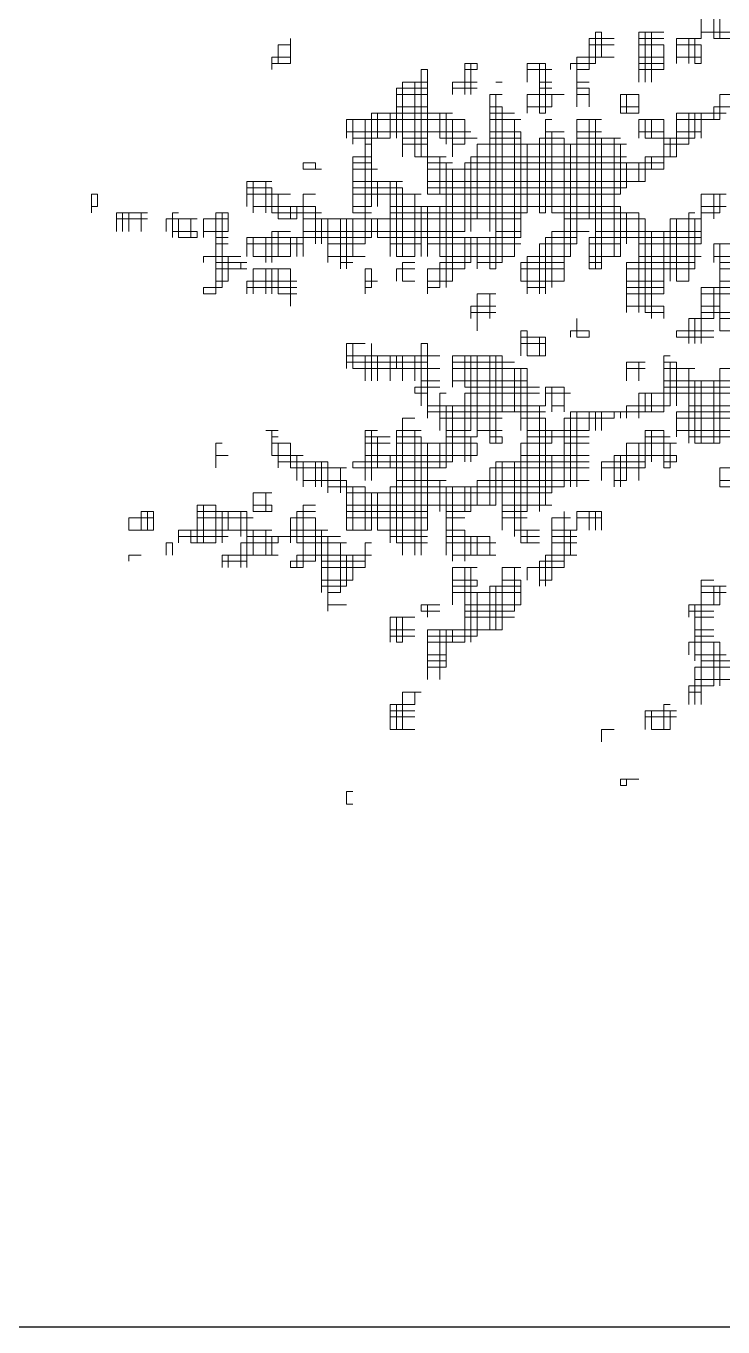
# Model space of a CAD drawing. Header units: millimetres. Extents: x 13268 to 164478, y 289082 to 363688.
# Drawn here: x 77765 to 80103, y 344787 to 349148 of the extents above; entities that cross this region are included whole.
import ezdxf

# ---------------------------------------------------------------- set-up
doc = ezdxf.new("R2010")
doc.units = ezdxf.units.MM
doc.layers.add('www.cad-blocks.net', color=7, linetype='Continuous')

# ---------------------------------------------------------------- blocks, each defined once
blk = doc.blocks.new('A$C010A7659')
at = {"lineweight": 0}
for points in [[(836.3, 1788.6), (836.3, 1714)], [(836.3, 1788.6), (836.3, 1714)], [(852.9, 1788.6), (852.9, 1714)], [(861.2, 1780.3), (861.2, 1714)], [(861.2, 1755.4), (861.2, 1714)], [(289.8, 1714), (289.8, 1680.9)], [(687.3, 1714), (687.3, 1680.9)], [(687.3, 1714), (720.4, 1714)], [(695.5, 1722.3), (695.5, 1680.9)], [(695.5, 1722.3), (703.8, 1722.3)], [(695.5, 1714), (720.4, 1714)], [(703.8, 1722.3), (703.8, 1689.2)], [(703.8, 1714), (703.8, 1689.2)], [(753.5, 1722.3), (753.5, 1656.1)], [(753.5, 1722.3), (786.6, 1722.3)], [(753.5, 1714), (786.6, 1714)], [(753.5, 1714), (786.6, 1714)], [(761.8, 1722.3), (761.8, 1656.1)], [(761.8, 1722.3), (761.8, 1656.1)], [(770.1, 1722.3), (770.1, 1656.1)], [(803.2, 1714), (803.2, 1680.9)], [(803.2, 1714), (836.3, 1714)], [(819.8, 1714), (819.8, 1680.9)], [(828, 1714), (828, 1680.9)], [(828, 1714), (828, 1680.9)], [(836.3, 1722.3), (927.4, 1722.3)], [(852.9, 1714), (919.1, 1714)], [(273.3, 1705.7), (273.3, 1680.9)], [(273.3, 1705.7), (289.8, 1705.7)], [(687.3, 1705.7), (720.4, 1705.7)], [(753.5, 1705.7), (786.6, 1705.7)], [(786.6, 1705.7), (786.6, 1672.6)], [(803.2, 1705.7), (836.3, 1705.7)], [(836.3, 1705.7), (836.3, 1680.9)], [(265, 1689.2), (265, 1672.6)], [(265, 1689.2), (265, 1680.9)], [(265, 1689.2), (289.8, 1689.2)], [(265, 1689.2), (289.8, 1689.2)], [(265, 1680.9), (273.3, 1680.9)], [(265, 1680.9), (289.8, 1680.9)], [(521.7, 1680.9), (521.7, 1639.5)], [(521.7, 1680.9), (538.2, 1680.9)], [(529.9, 1680.9), (529.9, 1639.5)], [(529.9, 1680.9), (538.2, 1680.9)], [(538.2, 1680.9), (538.2, 1672.6)], [(604.5, 1680.9), (604.5, 1656.1)], [(604.5, 1680.9), (629.3, 1680.9)], [(621, 1680.9), (621, 1614.7)], [(621, 1680.9), (629.3, 1680.9)], [(629.3, 1680.9), (629.3, 1614.7)], [(662.4, 1680.9), (662.4, 1672.6)], [(662.4, 1680.9), (687.3, 1680.9)], [(670.7, 1689.2), (670.7, 1622.9)], [(670.7, 1689.2), (703.8, 1689.2)], [(670.7, 1689.2), (720.4, 1689.2)], [(670.7, 1680.9), (670.7, 1622.9)], [(670.7, 1680.9), (695.5, 1680.9)], [(687.3, 1689.2), (687.3, 1672.6)], [(753.5, 1689.2), (753.5, 1672.6)], [(753.5, 1689.2), (786.6, 1689.2)], [(753.5, 1689.2), (786.6, 1689.2)], [(753.5, 1680.9), (786.6, 1680.9)], [(753.5, 1680.9), (786.6, 1680.9)], [(803.2, 1689.2), (836.3, 1689.2)], [(803.2, 1689.2), (836.3, 1689.2)], [(828, 1680.9), (836.3, 1680.9)], [(463.7, 1672.6), (463.7, 1556.7)], [(463.7, 1672.6), (472, 1672.6)], [(472, 1672.6), (472, 1606.4)], [(521.7, 1672.6), (521.7, 1639.5)], [(521.7, 1672.6), (538.2, 1672.6)], [(604.5, 1672.6), (637.6, 1672.6)], [(629.3, 1672.6), (629.3, 1614.7)], [(670.7, 1672.6), (687.3, 1672.6)], [(753.5, 1672.6), (786.6, 1672.6)], [(430.6, 1647.8), (430.6, 1581.5)], [(430.6, 1647.8), (472, 1647.8)], [(438.9, 1656.1), (438.9, 1556.7)], [(438.9, 1656.1), (438.9, 1581.5)], [(438.9, 1656.1), (472, 1656.1)], [(455.4, 1656.1), (455.4, 1556.7)], [(455.4, 1656.1), (472, 1656.1)], [(463.7, 1656.1), (463.7, 1556.7)], [(505.1, 1656.1), (505.1, 1639.5)], [(505.1, 1656.1), (538.2, 1656.1)], [(505.1, 1656.1), (538.2, 1656.1)], [(505.1, 1647.8), (538.2, 1647.8)], [(563.1, 1656.1), (571.3, 1656.1)], [(621, 1656.1), (637.6, 1656.1)], [(621, 1656.1), (637.6, 1656.1)], [(621, 1647.8), (637.6, 1647.8)], [(670.7, 1656.1), (687.3, 1656.1)], [(670.7, 1656.1), (687.3, 1656.1)], [(670.7, 1647.8), (687.3, 1647.8)], [(687.3, 1647.8), (687.3, 1622.9)], [(430.6, 1639.5), (472, 1639.5)], [(430.6, 1639.5), (472, 1639.5)], [(554.8, 1639.5), (554.8, 1457.3)], [(554.8, 1639.5), (554.8, 1606.4)], [(554.8, 1639.5), (571.3, 1639.5)], [(554.8, 1639.5), (571.3, 1639.5)], [(563.1, 1639.5), (563.1, 1407.7)], [(604.5, 1639.5), (604.5, 1614.7)], [(604.5, 1639.5), (654.1, 1639.5)], [(604.5, 1639.5), (654.1, 1639.5)], [(637.6, 1639.5), (637.6, 1622.9)], [(670.7, 1639.5), (687.3, 1639.5)], [(670.7, 1639.5), (687.3, 1639.5)], [(728.7, 1639.5), (728.7, 1614.7)], [(728.7, 1639.5), (728.7, 1614.7)], [(728.7, 1639.5), (753.5, 1639.5)], [(728.7, 1639.5), (753.5, 1639.5)], [(736.9, 1639.5), (736.9, 1614.7)], [(753.5, 1639.5), (753.5, 1614.7)], [(861.2, 1639.5), (861.2, 1614.7)], [(861.2, 1639.5), (902.6, 1639.5)], [(397.5, 1614.7), (397.5, 1573.3)], [(397.5, 1614.7), (505.1, 1614.7)], [(405.7, 1614.7), (405.7, 1581.5)], [(422.3, 1614.7), (422.3, 1581.5)], [(422.3, 1614.7), (422.3, 1581.5)], [(422.3, 1614.7), (488.5, 1614.7)], [(430.6, 1622.9), (472, 1622.9)], [(472, 1614.7), (472, 1581.5)], [(488.5, 1614.7), (488.5, 1581.5)], [(496.8, 1614.7), (496.8, 1573.3)], [(496.8, 1614.7), (496.8, 1573.3)], [(554.8, 1622.9), (571.3, 1622.9)], [(554.8, 1614.7), (587.9, 1614.7)], [(554.8, 1614.7), (587.9, 1614.7)], [(571.3, 1622.9), (571.3, 1415.9)], [(571.3, 1614.7), (571.3, 1424.2)], [(604.5, 1622.9), (637.6, 1622.9)], [(621, 1614.7), (629.3, 1614.7)], [(728.7, 1622.9), (753.5, 1622.9)], [(728.7, 1614.7), (753.5, 1614.7)], [(803.2, 1614.7), (803.2, 1556.7)], [(803.2, 1614.7), (803.2, 1606.4)], [(803.2, 1614.7), (861.2, 1614.7)], [(803.2, 1614.7), (819.8, 1614.7)], [(819.8, 1614.7), (819.8, 1573.3)], [(828, 1614.7), (828, 1581.5)], [(828, 1614.7), (828, 1581.5)], [(836.3, 1614.7), (836.3, 1606.4)], [(836.3, 1614.7), (836.3, 1581.5)], [(836.3, 1614.7), (869.4, 1614.7)], [(852.9, 1622.9), (852.9, 1606.4)], [(852.9, 1622.9), (886, 1622.9)], [(861.2, 1622.9), (861.2, 1606.4)], [(364.3, 1606.4), (364.3, 1581.5)], [(364.3, 1606.4), (472, 1606.4)], [(372.6, 1606.4), (372.6, 1573.3)], [(372.6, 1606.4), (472, 1606.4)], [(389.2, 1606.4), (389.2, 1482.2)], [(389.2, 1606.4), (389.2, 1473.9)], [(397.5, 1606.4), (397.5, 1490.5)], [(472, 1606.4), (521.7, 1606.4)], [(472, 1606.4), (505.1, 1606.4)], [(505.1, 1606.4), (505.1, 1556.7)], [(521.7, 1606.4), (521.7, 1573.3)], [(554.8, 1606.4), (596.2, 1606.4)], [(554.8, 1606.4), (596.2, 1606.4)], [(587.9, 1606.4), (587.9, 1424.2)], [(629.3, 1606.4), (629.3, 1482.2)], [(629.3, 1606.4), (629.3, 1482.2)], [(629.3, 1606.4), (637.6, 1606.4)], [(670.7, 1606.4), (670.7, 1449.1)], [(670.7, 1606.4), (703.8, 1606.4)], [(670.7, 1606.4), (695.5, 1606.4)], [(687.3, 1606.4), (687.3, 1473.9)], [(687.3, 1606.4), (687.3, 1473.9)], [(695.5, 1606.4), (695.5, 1407.7)], [(753.5, 1606.4), (753.5, 1581.5)], [(753.5, 1606.4), (786.6, 1606.4)], [(761.8, 1606.4), (761.8, 1581.5)], [(761.8, 1606.4), (761.8, 1581.5)], [(761.8, 1606.4), (770.1, 1606.4)], [(770.1, 1606.4), (770.1, 1581.5)], [(786.6, 1606.4), (786.6, 1581.5)], [(803.2, 1606.4), (836.3, 1606.4)], [(803.2, 1606.4), (861.2, 1606.4)], [(364.3, 1589.8), (472, 1589.8)], [(372.6, 1581.5), (405.7, 1581.5)], [(372.6, 1581.5), (422.3, 1581.5)], [(438.9, 1581.5), (472, 1581.5)], [(438.9, 1581.5), (472, 1581.5)], [(472, 1589.8), (529.9, 1589.8)], [(472, 1581.5), (472, 1556.7)], [(488.5, 1581.5), (538.2, 1581.5)], [(496.8, 1581.5), (529.9, 1581.5)], [(521.7, 1589.8), (521.7, 1573.3)], [(554.8, 1589.8), (596.2, 1589.8)], [(554.8, 1581.5), (554.8, 1473.9)], [(554.8, 1581.5), (596.2, 1581.5)], [(554.8, 1581.5), (596.2, 1581.5)], [(596.2, 1589.8), (596.2, 1449.1)], [(621, 1581.5), (621, 1482.2)], [(621, 1581.5), (654.1, 1581.5)], [(621, 1581.5), (654.1, 1581.5)], [(629.3, 1589.8), (654.1, 1589.8)], [(637.6, 1589.8), (637.6, 1482.2)], [(654.1, 1581.5), (654.1, 1391.1)], [(670.7, 1589.8), (703.8, 1589.8)], [(670.7, 1581.5), (728.7, 1581.5)], [(670.7, 1581.5), (703.8, 1581.5)], [(703.8, 1581.5), (703.8, 1415.9)], [(703.8, 1581.5), (703.8, 1407.7)], [(720.4, 1581.5), (720.4, 1424.2)], [(753.5, 1589.8), (786.6, 1589.8)], [(761.8, 1581.5), (786.6, 1581.5)], [(786.6, 1581.5), (786.6, 1548.4)], [(786.6, 1581.5), (828, 1581.5)], [(794.9, 1581.5), (794.9, 1556.7)], [(794.9, 1581.5), (828, 1581.5)], [(803.2, 1589.8), (836.3, 1589.8)], [(803.2, 1581.5), (803.2, 1556.7)], [(389.2, 1573.3), (397.5, 1573.3)], [(438.9, 1573.3), (472, 1573.3)], [(505.1, 1573.3), (521.7, 1573.3)], [(538.2, 1573.3), (538.2, 1473.9)], [(538.2, 1573.3), (736.9, 1573.3)], [(596.2, 1573.3), (596.2, 1482.2)], [(604.5, 1573.3), (604.5, 1482.2)], [(604.5, 1573.3), (604.5, 1482.2)], [(654.1, 1573.3), (654.1, 1424.2)], [(662.4, 1573.3), (662.4, 1424.2)], [(670.7, 1573.3), (670.7, 1440.8)], [(728.7, 1573.3), (728.7, 1507)], [(728.7, 1573.3), (728.7, 1507)], [(786.6, 1573.3), (786.6, 1540.1)], [(786.6, 1573.3), (819.8, 1573.3)], [(306.4, 1548.4), (306.4, 1540.1)], [(306.4, 1548.4), (322.9, 1548.4)], [(322.9, 1548.4), (322.9, 1540.1)], [(372.6, 1556.7), (372.6, 1482.2)], [(372.6, 1556.7), (397.5, 1556.7)], [(372.6, 1548.4), (397.5, 1548.4)], [(389.2, 1556.7), (397.5, 1556.7)], [(455.4, 1556.7), (472, 1556.7)], [(472, 1556.7), (472, 1507)], [(472, 1556.7), (496.8, 1556.7)], [(472, 1548.4), (472, 1507)], [(472, 1548.4), (505.1, 1548.4)], [(488.5, 1556.7), (488.5, 1507)], [(496.8, 1548.4), (496.8, 1507)], [(496.8, 1548.4), (496.8, 1507)], [(521.7, 1548.4), (521.7, 1457.3)], [(521.7, 1548.4), (521.7, 1457.3)], [(521.7, 1548.4), (786.6, 1548.4)], [(529.9, 1556.7), (529.9, 1457.3)], [(529.9, 1556.7), (736.9, 1556.7)], [(538.2, 1556.7), (538.2, 1473.9)], [(538.2, 1556.7), (736.9, 1556.7)], [(736.9, 1548.4), (736.9, 1515.3)], [(753.5, 1548.4), (753.5, 1523.6)], [(753.5, 1548.4), (753.5, 1523.6)], [(761.8, 1556.7), (761.8, 1523.6)], [(761.8, 1556.7), (761.8, 1523.6)], [(761.8, 1556.7), (794.9, 1556.7)], [(770.1, 1556.7), (770.1, 1540.1)], [(770.1, 1556.7), (803.2, 1556.7)], [(231.8, 1523.6), (231.8, 1490.5)], [(231.8, 1523.6), (231.8, 1507)], [(231.8, 1523.6), (265, 1523.6)], [(231.8, 1523.6), (256.7, 1523.6)], [(240.1, 1523.6), (240.1, 1482.2)], [(240.1, 1523.6), (240.1, 1490.5)], [(256.7, 1523.6), (256.7, 1482.2)], [(306.4, 1540.1), (331.2, 1540.1)], [(372.6, 1540.1), (405.7, 1540.1)], [(372.6, 1540.1), (405.7, 1540.1)], [(372.6, 1523.6), (438.9, 1523.6)], [(372.6, 1523.6), (422.3, 1523.6)], [(397.5, 1540.1), (397.5, 1490.5)], [(405.7, 1523.6), (405.7, 1490.5)], [(422.3, 1523.6), (422.3, 1424.2)], [(422.3, 1523.6), (422.3, 1440.8)], [(430.6, 1523.6), (430.6, 1424.2)], [(472, 1540.1), (770.1, 1540.1)], [(472, 1540.1), (786.6, 1540.1)], [(472, 1523.6), (753.5, 1523.6)], [(472, 1523.6), (761.8, 1523.6)], [(505.1, 1540.1), (505.1, 1391.1)], [(24.8, 1507), (24.8, 1482.2)], [(24.8, 1507), (33.1, 1507)], [(33.1, 1507), (33.1, 1490.5)], [(231.8, 1515.3), (265, 1515.3)], [(231.8, 1507), (289.8, 1507)], [(231.8, 1507), (273.3, 1507)], [(265, 1515.3), (265, 1482.2)], [(265, 1507), (265, 1482.2)], [(273.3, 1507), (273.3, 1473.9)], [(306.4, 1507), (306.4, 1440.8)], [(306.4, 1507), (306.4, 1473.9)], [(306.4, 1507), (322.9, 1507)], [(372.6, 1515.3), (438.9, 1515.3)], [(372.6, 1507), (463.7, 1507)], [(372.6, 1507), (455.4, 1507)], [(438.9, 1515.3), (438.9, 1424.2)], [(438.9, 1507), (438.9, 1424.2)], [(455.4, 1507), (455.4, 1424.2)], [(472, 1515.3), (736.9, 1515.3)], [(472, 1507), (496.8, 1507)], [(496.8, 1507), (496.8, 1391.1)], [(496.8, 1507), (728.7, 1507)], [(505.1, 1507), (728.7, 1507)], [(836.3, 1507), (836.3, 1473.9)], [(836.3, 1507), (869.4, 1507)], [(852.9, 1507), (852.9, 1473.9)], [(861.2, 1507), (861.2, 1482.2)], [(861.2, 1507), (861.2, 1482.2)], [(24.8, 1490.5), (33.1, 1490.5)], [(240.1, 1490.5), (322.9, 1490.5)], [(289.8, 1490.5), (289.8, 1473.9)], [(289.8, 1490.5), (289.8, 1473.9)], [(298.1, 1490.5), (298.1, 1473.9)], [(322.9, 1490.5), (322.9, 1440.8)], [(372.6, 1490.5), (397.5, 1490.5)], [(422.3, 1490.5), (728.7, 1490.5)], [(463.7, 1490.5), (463.7, 1440.8)], [(463.7, 1490.5), (463.7, 1424.2)], [(472, 1490.5), (472, 1424.2)], [(472, 1490.5), (472, 1440.8)], [(488.5, 1490.5), (488.5, 1424.2)], [(496.8, 1490.5), (496.8, 1382.8)], [(728.7, 1490.5), (728.7, 1424.2)], [(836.3, 1490.5), (836.3, 1440.8)], [(836.3, 1490.5), (869.4, 1490.5)], [(58, 1482.2), (58, 1457.3)], [(58, 1482.2), (99.4, 1482.2)], [(58, 1482.2), (66.2, 1482.2)], [(58, 1473.9), (99.4, 1473.9)], [(58, 1473.9), (99.4, 1473.9)], [(66.2, 1482.2), (66.2, 1457.3)], [(74.5, 1482.2), (74.5, 1457.3)], [(74.5, 1482.2), (74.5, 1457.3)], [(91.1, 1482.2), (91.1, 1457.3)], [(91.1, 1482.2), (99.4, 1482.2)], [(124.2, 1473.9), (124.2, 1457.3)], [(124.2, 1473.9), (165.6, 1473.9)], [(124.2, 1473.9), (157.3, 1473.9)], [(132.5, 1482.2), (132.5, 1449.1)], [(132.5, 1482.2), (132.5, 1449.1)], [(132.5, 1482.2), (140.8, 1482.2)], [(140.8, 1473.9), (140.8, 1449.1)], [(157.3, 1473.9), (157.3, 1449.1)], [(157.3, 1473.9), (157.3, 1449.1)], [(173.9, 1473.9), (173.9, 1449.1)], [(173.9, 1473.9), (207, 1473.9)], [(173.9, 1473.9), (207, 1473.9)], [(190.4, 1482.2), (190.4, 1374.5)], [(190.4, 1482.2), (190.4, 1407.7)], [(190.4, 1482.2), (207, 1482.2)], [(190.4, 1482.2), (207, 1482.2)], [(198.7, 1482.2), (198.7, 1382.8)], [(207, 1482.2), (207, 1457.3)], [(265, 1482.2), (331.2, 1482.2)], [(273.3, 1482.2), (331.2, 1482.2)], [(273.3, 1473.9), (298.1, 1473.9)], [(306.4, 1473.9), (538.2, 1473.9)], [(306.4, 1473.9), (364.3, 1473.9)], [(322.9, 1482.2), (322.9, 1440.8)], [(331.2, 1473.9), (331.2, 1440.8)], [(339.5, 1473.9), (339.5, 1415.9)], [(339.5, 1473.9), (339.5, 1424.2)], [(356.1, 1473.9), (356.1, 1407.7)], [(364.3, 1473.9), (364.3, 1407.7)], [(364.3, 1473.9), (364.3, 1407.7)], [(372.6, 1482.2), (397.5, 1482.2)], [(372.6, 1473.9), (372.6, 1424.2)], [(389.2, 1473.9), (389.2, 1449.1)], [(389.2, 1473.9), (389.2, 1440.8)], [(389.2, 1473.9), (596.2, 1473.9)], [(397.5, 1473.9), (397.5, 1449.1)], [(397.5, 1473.9), (397.5, 1449.1)], [(405.7, 1473.9), (405.7, 1449.1)], [(422.3, 1482.2), (596.2, 1482.2)], [(422.3, 1482.2), (604.5, 1482.2)], [(554.8, 1473.9), (596.2, 1473.9)], [(621, 1482.2), (629.3, 1482.2)], [(637.6, 1482.2), (736.9, 1482.2)], [(654.1, 1482.2), (753.5, 1482.2)], [(654.1, 1473.9), (687.3, 1473.9)], [(654.1, 1473.9), (687.3, 1473.9)], [(687.3, 1473.9), (761.8, 1473.9)], [(695.5, 1473.9), (761.8, 1473.9)], [(728.7, 1482.2), (728.7, 1440.8)], [(736.9, 1482.2), (736.9, 1440.8)], [(753.5, 1482.2), (753.5, 1440.8)], [(753.5, 1473.9), (753.5, 1349.7)], [(761.8, 1473.9), (761.8, 1349.7)], [(794.9, 1473.9), (794.9, 1391.1)], [(794.9, 1473.9), (836.3, 1473.9)], [(803.2, 1473.9), (803.2, 1391.1)], [(803.2, 1473.9), (803.2, 1391.1)], [(803.2, 1473.9), (836.3, 1473.9)], [(819.8, 1482.2), (819.8, 1391.1)], [(819.8, 1482.2), (828, 1482.2)], [(828, 1473.9), (828, 1415.9)], [(828, 1473.9), (828, 1407.7)], [(836.3, 1482.2), (861.2, 1482.2)], [(836.3, 1482.2), (861.2, 1482.2)], [(132.5, 1457.3), (165.6, 1457.3)], [(165.6, 1457.3), (165.6, 1449.1)], [(173.9, 1457.3), (207, 1457.3)], [(265, 1457.3), (265, 1424.2)], [(265, 1457.3), (289.8, 1457.3)], [(273.3, 1457.3), (273.3, 1424.2)], [(306.4, 1457.3), (521.7, 1457.3)], [(563.1, 1457.3), (596.2, 1457.3)], [(637.6, 1457.3), (637.6, 1382.8)], [(637.6, 1457.3), (687.3, 1457.3)], [(695.5, 1457.3), (836.3, 1457.3)], [(761.8, 1457.3), (761.8, 1349.7)], [(770.1, 1457.3), (770.1, 1341.4)], [(786.6, 1457.3), (786.6, 1407.7)], [(786.6, 1457.3), (786.6, 1374.5)], [(140.8, 1449.1), (165.6, 1449.1)], [(190.4, 1449.1), (207, 1449.1)], [(190.4, 1449.1), (207, 1449.1)], [(190.4, 1440.8), (207, 1440.8)], [(231.8, 1449.1), (231.8, 1424.2)], [(231.8, 1449.1), (389.2, 1449.1)], [(231.8, 1440.8), (306.4, 1440.8)], [(240.1, 1449.1), (240.1, 1424.2)], [(240.1, 1449.1), (240.1, 1424.2)], [(256.7, 1449.1), (256.7, 1415.9)], [(256.7, 1449.1), (397.5, 1449.1)], [(265, 1449.1), (265, 1415.9)], [(289.8, 1449.1), (289.8, 1424.2)], [(289.8, 1449.1), (289.8, 1424.2)], [(298.1, 1449.1), (298.1, 1424.2)], [(306.4, 1449.1), (306.4, 1424.2)], [(339.5, 1440.8), (389.2, 1440.8)], [(405.7, 1449.1), (521.7, 1449.1)], [(422.3, 1449.1), (596.2, 1449.1)], [(422.3, 1440.8), (463.7, 1440.8)], [(472, 1440.8), (596.2, 1440.8)], [(521.7, 1449.1), (521.7, 1407.7)], [(521.7, 1449.1), (521.7, 1407.7)], [(529.9, 1449.1), (529.9, 1415.9)], [(529.9, 1449.1), (538.2, 1449.1)], [(538.2, 1449.1), (538.2, 1407.7)], [(538.2, 1449.1), (538.2, 1415.9)], [(554.8, 1449.1), (554.8, 1407.7)], [(554.8, 1449.1), (554.8, 1407.7)], [(563.1, 1449.1), (596.2, 1449.1)], [(621, 1440.8), (621, 1374.5)], [(621, 1440.8), (670.7, 1440.8)], [(629.3, 1449.1), (629.3, 1382.8)], [(629.3, 1449.1), (629.3, 1374.5)], [(629.3, 1449.1), (670.7, 1449.1)], [(629.3, 1449.1), (670.7, 1449.1)], [(687.3, 1449.1), (687.3, 1407.7)], [(687.3, 1449.1), (687.3, 1407.7)], [(687.3, 1449.1), (836.3, 1449.1)], [(687.3, 1449.1), (836.3, 1449.1)], [(687.3, 1440.8), (728.7, 1440.8)], [(753.5, 1440.8), (836.3, 1440.8)], [(852.9, 1440.8), (852.9, 1415.9)], [(852.9, 1440.8), (952.2, 1440.8)], [(861.2, 1440.8), (861.2, 1374.5)], [(861.2, 1440.8), (861.2, 1407.7)], [(173.9, 1424.2), (173.9, 1415.9)], [(173.9, 1424.2), (223.6, 1424.2)], [(190.4, 1424.2), (207, 1424.2)], [(207, 1424.2), (207, 1391.1)], [(207, 1424.2), (207, 1391.1)], [(240.1, 1424.2), (289.8, 1424.2)], [(256.7, 1424.2), (265, 1424.2)], [(339.5, 1424.2), (372.6, 1424.2)], [(339.5, 1424.2), (389.2, 1424.2)], [(430.6, 1424.2), (455.4, 1424.2)], [(488.5, 1424.2), (587.9, 1424.2)], [(496.8, 1424.2), (571.3, 1424.2)], [(604.5, 1424.2), (604.5, 1374.5)], [(604.5, 1424.2), (654.1, 1424.2)], [(604.5, 1424.2), (662.4, 1424.2)], [(687.3, 1424.2), (720.4, 1424.2)], [(687.3, 1424.2), (728.7, 1424.2)], [(753.5, 1424.2), (753.5, 1349.7)], [(753.5, 1424.2), (836.3, 1424.2)], [(753.5, 1424.2), (836.3, 1424.2)], [(852.9, 1424.2), (935.7, 1424.2)], [(852.9, 1424.2), (902.6, 1424.2)], [(190.4, 1415.9), (231.8, 1415.9)], [(190.4, 1407.7), (223.6, 1407.7)], [(190.4, 1407.7), (231.8, 1407.7)], [(223.6, 1415.9), (223.6, 1407.7)], [(240.1, 1407.7), (240.1, 1374.5)], [(240.1, 1407.7), (289.8, 1407.7)], [(256.7, 1407.7), (256.7, 1374.5)], [(265, 1407.7), (265, 1374.5)], [(265, 1407.7), (265, 1374.5)], [(273.3, 1407.7), (273.3, 1374.5)], [(273.3, 1407.7), (289.8, 1407.7)], [(289.8, 1407.7), (289.8, 1358)], [(356.1, 1415.9), (372.6, 1415.9)], [(389.2, 1407.7), (389.2, 1374.5)], [(389.2, 1407.7), (389.2, 1382.8)], [(389.2, 1407.7), (397.5, 1407.7)], [(389.2, 1407.7), (397.5, 1407.7)], [(397.5, 1407.7), (397.5, 1382.8)], [(430.6, 1407.7), (430.6, 1391.1)], [(430.6, 1407.7), (455.4, 1407.7)], [(438.9, 1415.9), (438.9, 1391.1)], [(438.9, 1415.9), (455.4, 1415.9)], [(438.9, 1407.7), (438.9, 1391.1)], [(438.9, 1407.7), (455.4, 1407.7)], [(472, 1407.7), (472, 1374.5)], [(472, 1407.7), (521.7, 1407.7)], [(488.5, 1415.9), (488.5, 1382.8)], [(488.5, 1415.9), (529.9, 1415.9)], [(488.5, 1407.7), (521.7, 1407.7)], [(538.2, 1415.9), (571.3, 1415.9)], [(554.8, 1407.7), (563.1, 1407.7)], [(596.2, 1415.9), (596.2, 1391.1)], [(596.2, 1415.9), (654.1, 1415.9)], [(596.2, 1407.7), (654.1, 1407.7)], [(596.2, 1407.7), (654.1, 1407.7)], [(604.5, 1415.9), (604.5, 1382.8)], [(687.3, 1415.9), (703.8, 1415.9)], [(687.3, 1407.7), (703.8, 1407.7)], [(736.9, 1415.9), (736.9, 1349.7)], [(736.9, 1415.9), (828, 1415.9)], [(736.9, 1407.7), (786.6, 1407.7)], [(736.9, 1407.7), (828, 1407.7)], [(794.9, 1407.7), (828, 1407.7)], [(861.2, 1415.9), (935.7, 1415.9)], [(861.2, 1407.7), (935.7, 1407.7)], [(861.2, 1407.7), (935.7, 1407.7)], [(190.4, 1391.1), (190.4, 1374.5)], [(190.4, 1391.1), (207, 1391.1)], [(190.4, 1391.1), (207, 1391.1)], [(231.8, 1391.1), (231.8, 1374.5)], [(231.8, 1391.1), (298.1, 1391.1)], [(240.1, 1391.1), (240.1, 1374.5)], [(240.1, 1391.1), (289.8, 1391.1)], [(289.8, 1391.1), (289.8, 1374.5)], [(389.2, 1391.1), (397.5, 1391.1)], [(389.2, 1391.1), (405.7, 1391.1)], [(438.9, 1391.1), (455.4, 1391.1)], [(472, 1391.1), (496.8, 1391.1)], [(472, 1391.1), (505.1, 1391.1)], [(596.2, 1391.1), (654.1, 1391.1)], [(604.5, 1391.1), (654.1, 1391.1)], [(736.9, 1391.1), (786.6, 1391.1)], [(736.9, 1391.1), (786.6, 1391.1)], [(803.2, 1391.1), (819.8, 1391.1)], [(861.2, 1391.1), (861.2, 1349.7)], [(861.2, 1391.1), (919.1, 1391.1)], [(861.2, 1391.1), (935.7, 1391.1)], [(173.9, 1382.8), (173.9, 1374.5)], [(173.9, 1382.8), (198.7, 1382.8)], [(173.9, 1374.5), (190.4, 1374.5)], [(231.8, 1382.8), (298.1, 1382.8)], [(273.3, 1374.5), (298.1, 1374.5)], [(389.2, 1382.8), (397.5, 1382.8)], [(472, 1382.8), (488.5, 1382.8)], [(538.2, 1374.5), (538.2, 1341.4)], [(538.2, 1374.5), (538.2, 1324.9)], [(538.2, 1374.5), (563.1, 1374.5)], [(538.2, 1374.5), (563.1, 1374.5)], [(554.8, 1374.5), (554.8, 1349.7)], [(554.8, 1374.5), (554.8, 1341.4)], [(604.5, 1382.8), (629.3, 1382.8)], [(736.9, 1382.8), (786.6, 1382.8)], [(736.9, 1374.5), (786.6, 1374.5)], [(736.9, 1374.5), (786.6, 1374.5)], [(836.3, 1382.8), (836.3, 1316.6)], [(836.3, 1382.8), (919.1, 1382.8)], [(836.3, 1374.5), (836.3, 1349.7)], [(836.3, 1374.5), (861.2, 1374.5)], [(836.3, 1374.5), (902.6, 1374.5)], [(852.9, 1382.8), (852.9, 1341.4)], [(529.9, 1358), (529.9, 1341.4)], [(529.9, 1358), (563.1, 1358)], [(736.9, 1358), (786.6, 1358)], [(786.6, 1358), (786.6, 1341.4)], [(836.3, 1358), (861.2, 1358)], [(529.9, 1349.7), (554.8, 1349.7)], [(529.9, 1349.7), (563.1, 1349.7)], [(670.7, 1341.4), (670.7, 1316.6)], [(761.8, 1349.7), (786.6, 1349.7)], [(770.1, 1349.7), (786.6, 1349.7)], [(819.8, 1341.4), (819.8, 1308.3)], [(819.8, 1341.4), (852.9, 1341.4)], [(828, 1341.4), (828, 1308.3)], [(828, 1341.4), (828, 1308.3)], [(836.3, 1349.7), (861.2, 1349.7)], [(836.3, 1349.7), (861.2, 1349.7)], [(836.3, 1341.4), (836.3, 1308.3)], [(861.2, 1349.7), (861.2, 1324.9)], [(861.2, 1349.7), (919.1, 1349.7)], [(861.2, 1341.4), (902.6, 1341.4)], [(596.2, 1324.9), (596.2, 1291.7)], [(596.2, 1324.9), (604.5, 1324.9)], [(596.2, 1316.6), (596.2, 1291.7)], [(596.2, 1316.6), (629.3, 1316.6)], [(596.2, 1316.6), (629.3, 1316.6)], [(604.5, 1324.9), (604.5, 1291.7)], [(604.5, 1316.6), (604.5, 1291.7)], [(621, 1316.6), (621, 1291.7)], [(629.3, 1316.6), (629.3, 1291.7)], [(662.4, 1324.9), (662.4, 1316.6)], [(662.4, 1324.9), (687.3, 1324.9)], [(662.4, 1324.9), (687.3, 1324.9)], [(670.7, 1324.9), (670.7, 1316.6)], [(670.7, 1316.6), (687.3, 1316.6)], [(687.3, 1324.9), (687.3, 1316.6)], [(803.2, 1324.9), (803.2, 1316.6)], [(803.2, 1324.9), (852.9, 1324.9)], [(803.2, 1324.9), (852.9, 1324.9)], [(803.2, 1316.6), (852.9, 1316.6)], [(819.8, 1316.6), (836.3, 1316.6)], [(861.2, 1324.9), (902.6, 1324.9)], [(364.3, 1308.3), (364.3, 1275.2)], [(364.3, 1308.3), (389.2, 1308.3)], [(372.6, 1308.3), (372.6, 1275.2)], [(397.5, 1308.3), (397.5, 1258.6)], [(463.7, 1308.3), (463.7, 1225.5)], [(463.7, 1308.3), (472, 1308.3)], [(472, 1308.3), (472, 1225.5)], [(596.2, 1308.3), (629.3, 1308.3)], [(364.3, 1291.7), (364.3, 1283.5)], [(364.3, 1291.7), (488.5, 1291.7)], [(364.3, 1291.7), (422.3, 1291.7)], [(364.3, 1283.5), (472, 1283.5)], [(389.2, 1291.7), (389.2, 1258.6)], [(389.2, 1291.7), (389.2, 1275.2)], [(397.5, 1291.7), (397.5, 1258.6)], [(405.7, 1291.7), (405.7, 1258.6)], [(422.3, 1291.7), (422.3, 1275.2)], [(422.3, 1291.7), (422.3, 1258.6)], [(430.6, 1291.7), (430.6, 1275.2)], [(430.6, 1291.7), (488.5, 1291.7)], [(438.9, 1291.7), (438.9, 1258.6)], [(438.9, 1291.7), (438.9, 1258.6)], [(455.4, 1291.7), (455.4, 1258.6)], [(463.7, 1291.7), (463.7, 1225.5)], [(472, 1291.7), (472, 1283.5)], [(505.1, 1291.7), (505.1, 1250.3)], [(505.1, 1291.7), (571.3, 1291.7)], [(505.1, 1283.5), (587.9, 1283.5)], [(521.7, 1291.7), (521.7, 1250.3)], [(521.7, 1291.7), (521.7, 1250.3)], [(529.9, 1291.7), (529.9, 1192.4)], [(538.2, 1291.7), (538.2, 1184.1)], [(538.2, 1291.7), (538.2, 1192.4)], [(538.2, 1291.7), (563.1, 1291.7)], [(554.8, 1291.7), (554.8, 1175.8)], [(554.8, 1291.7), (554.8, 1175.8)], [(563.1, 1291.7), (563.1, 1175.8)], [(571.3, 1291.7), (571.3, 1217.2)], [(571.3, 1283.5), (571.3, 1217.2)], [(604.5, 1291.7), (629.3, 1291.7)], [(736.9, 1283.5), (736.9, 1258.6)], [(736.9, 1283.5), (761.8, 1283.5)], [(753.5, 1283.5), (753.5, 1258.6)], [(753.5, 1283.5), (753.5, 1258.6)], [(786.6, 1291.7), (786.6, 1217.2)], [(786.6, 1291.7), (794.9, 1291.7)], [(786.6, 1283.5), (786.6, 1258.6)], [(786.6, 1283.5), (803.2, 1283.5)], [(794.9, 1283.5), (794.9, 1225.5)], [(803.2, 1283.5), (803.2, 1225.5)], [(372.6, 1275.2), (488.5, 1275.2)], [(389.2, 1275.2), (422.3, 1275.2)], [(438.9, 1275.2), (488.5, 1275.2)], [(472, 1275.2), (472, 1250.3)], [(505.1, 1275.2), (604.5, 1275.2)], [(505.1, 1275.2), (604.5, 1275.2)], [(587.9, 1275.2), (587.9, 1217.2)], [(596.2, 1275.2), (596.2, 1192.4)], [(596.2, 1275.2), (596.2, 1208.9)], [(604.5, 1275.2), (604.5, 1084.7)], [(736.9, 1275.2), (761.8, 1275.2)], [(736.9, 1275.2), (761.8, 1275.2)], [(786.6, 1275.2), (828, 1275.2)], [(786.6, 1275.2), (819.8, 1275.2)], [(803.2, 1275.2), (803.2, 1225.5)], [(819.8, 1275.2), (819.8, 1175.8)], [(861.2, 1275.2), (861.2, 1175.8)], [(861.2, 1275.2), (861.2, 1175.8)], [(861.2, 1275.2), (985.4, 1275.2)], [(455.4, 1250.3), (455.4, 1242)], [(455.4, 1250.3), (472, 1250.3)], [(463.7, 1258.6), (488.5, 1258.6)], [(463.7, 1250.3), (488.5, 1250.3)], [(505.1, 1258.6), (604.5, 1258.6)], [(521.7, 1250.3), (621, 1250.3)], [(529.9, 1250.3), (621, 1250.3)], [(604.5, 1250.3), (604.5, 1084.7)], [(629.3, 1250.3), (629.3, 1225.5)], [(629.3, 1250.3), (629.3, 1225.5)], [(629.3, 1250.3), (654.1, 1250.3)], [(629.3, 1250.3), (654.1, 1250.3)], [(637.6, 1250.3), (637.6, 1217.2)], [(654.1, 1250.3), (654.1, 1217.2)], [(786.6, 1258.6), (985.4, 1258.6)], [(786.6, 1250.3), (919.1, 1250.3)], [(786.6, 1250.3), (960.5, 1250.3)], [(828, 1258.6), (828, 1175.8)], [(828, 1258.6), (828, 1175.8)], [(836.3, 1258.6), (836.3, 1175.8)], [(836.3, 1258.6), (836.3, 1175.8)], [(852.9, 1258.6), (852.9, 1175.8)], [(455.4, 1242), (472, 1242)], [(463.7, 1242), (472, 1242)], [(488.5, 1242), (488.5, 1192.4)], [(488.5, 1242), (496.8, 1242)], [(521.7, 1242), (521.7, 1151)], [(521.7, 1242), (521.7, 1151)], [(521.7, 1242), (621, 1242)], [(521.7, 1242), (621, 1242)], [(629.3, 1242), (662.4, 1242)], [(629.3, 1242), (654.1, 1242)], [(654.1, 1242), (654.1, 1225.5)], [(753.5, 1242), (753.5, 1208.9)], [(753.5, 1242), (902.6, 1242)], [(761.8, 1242), (761.8, 1217.2)], [(761.8, 1242), (761.8, 1217.2)], [(770.1, 1242), (770.1, 1217.2)], [(770.1, 1242), (902.6, 1242)], [(786.6, 1242), (786.6, 1217.2)], [(472, 1225.5), (472, 1208.9)], [(472, 1225.5), (629.3, 1225.5)], [(472, 1217.2), (571.3, 1217.2)], [(472, 1217.2), (629.3, 1217.2)], [(496.8, 1225.5), (496.8, 1142.7)], [(496.8, 1225.5), (496.8, 1184.1)], [(505.1, 1225.5), (505.1, 1151)], [(596.2, 1217.2), (629.3, 1217.2)], [(621, 1225.5), (621, 1084.7)], [(637.6, 1225.5), (654.1, 1225.5)], [(662.4, 1217.2), (662.4, 1117.8)], [(662.4, 1217.2), (761.8, 1217.2)], [(670.7, 1217.2), (670.7, 1117.8)], [(670.7, 1217.2), (670.7, 1117.8)], [(687.3, 1217.2), (687.3, 1192.4)], [(687.3, 1217.2), (687.3, 1192.4)], [(695.5, 1217.2), (695.5, 1192.4)], [(703.8, 1217.2), (703.8, 1192.4)], [(703.8, 1217.2), (703.8, 1192.4)], [(720.4, 1217.2), (720.4, 1208.9)], [(720.4, 1217.2), (786.6, 1217.2)], [(728.7, 1217.2), (728.7, 1208.9)], [(728.7, 1217.2), (728.7, 1208.9)], [(736.9, 1225.5), (736.9, 1208.9)], [(736.9, 1225.5), (794.9, 1225.5)], [(753.5, 1225.5), (753.5, 1208.9)], [(803.2, 1217.2), (803.2, 1184.1)], [(803.2, 1217.2), (902.6, 1217.2)], [(803.2, 1217.2), (902.6, 1217.2)], [(819.8, 1225.5), (902.6, 1225.5)], [(438.9, 1208.9), (438.9, 1026.8)], [(438.9, 1208.9), (455.4, 1208.9)], [(488.5, 1208.9), (571.3, 1208.9)], [(596.2, 1208.9), (629.3, 1208.9)], [(629.3, 1208.9), (629.3, 1093)], [(654.1, 1208.9), (654.1, 1117.8)], [(654.1, 1208.9), (654.1, 1117.8)], [(654.1, 1208.9), (720.4, 1208.9)], [(803.2, 1208.9), (803.2, 1192.4)], [(803.2, 1208.9), (919.1, 1208.9)], [(256.7, 1192.4), (273.3, 1192.4)], [(265, 1192.4), (265, 1159.2)], [(265, 1192.4), (265, 1184.1)], [(265, 1192.4), (273.3, 1192.4)], [(265, 1184.1), (273.3, 1184.1)], [(389.2, 1192.4), (389.2, 1126.1)], [(389.2, 1192.4), (389.2, 1126.1)], [(389.2, 1192.4), (405.7, 1192.4)], [(389.2, 1192.4), (397.5, 1192.4)], [(389.2, 1184.1), (422.3, 1184.1)], [(397.5, 1192.4), (397.5, 1142.7)], [(397.5, 1192.4), (397.5, 1126.1)], [(405.7, 1184.1), (405.7, 1142.7)], [(430.6, 1192.4), (430.6, 1043.3)], [(430.6, 1192.4), (463.7, 1192.4)], [(430.6, 1184.1), (463.7, 1184.1)], [(438.9, 1192.4), (438.9, 1043.3)], [(438.9, 1192.4), (455.4, 1192.4)], [(455.4, 1192.4), (455.4, 1026.8)], [(463.7, 1184.1), (463.7, 1026.8)], [(496.8, 1192.4), (529.9, 1192.4)], [(496.8, 1192.4), (529.9, 1192.4)], [(496.8, 1184.1), (538.2, 1184.1)], [(529.9, 1184.1), (529.9, 1151)], [(538.2, 1192.4), (571.3, 1192.4)], [(538.2, 1192.4), (571.3, 1192.4)], [(554.8, 1184.1), (571.3, 1184.1)], [(571.3, 1184.1), (571.3, 1175.8)], [(604.5, 1192.4), (687.3, 1192.4)], [(604.5, 1192.4), (687.3, 1192.4)], [(604.5, 1184.1), (687.3, 1184.1)], [(629.3, 1192.4), (629.3, 1175.8)], [(637.6, 1192.4), (637.6, 1175.8)], [(761.8, 1192.4), (761.8, 1151)], [(761.8, 1192.4), (761.8, 1142.7)], [(761.8, 1192.4), (786.6, 1192.4)], [(761.8, 1192.4), (786.6, 1192.4)], [(761.8, 1184.1), (794.9, 1184.1)], [(770.1, 1192.4), (770.1, 1151)], [(786.6, 1192.4), (786.6, 1142.7)], [(786.6, 1184.1), (786.6, 1142.7)], [(803.2, 1192.4), (960.5, 1192.4)], [(803.2, 1192.4), (935.7, 1192.4)], [(819.8, 1184.1), (968.8, 1184.1)], [(190.4, 1175.8), (190.4, 1151)], [(190.4, 1175.8), (198.7, 1175.8)], [(265, 1175.8), (289.8, 1175.8)], [(265, 1175.8), (289.8, 1175.8)], [(273.3, 1175.8), (273.3, 1142.7)], [(289.8, 1175.8), (289.8, 1142.7)], [(389.2, 1175.8), (422.3, 1175.8)], [(389.2, 1175.8), (422.3, 1175.8)], [(430.6, 1175.8), (538.2, 1175.8)], [(430.6, 1175.8), (472, 1175.8)], [(463.7, 1175.8), (463.7, 1043.3)], [(472, 1175.8), (472, 1084.7)], [(472, 1175.8), (472, 1059.9)], [(488.5, 1175.8), (488.5, 1142.7)], [(496.8, 1175.8), (496.8, 1142.7)], [(496.8, 1175.8), (538.2, 1175.8)], [(538.2, 1175.8), (538.2, 1159.2)], [(554.8, 1175.8), (571.3, 1175.8)], [(596.2, 1175.8), (596.2, 1084.7)], [(596.2, 1175.8), (629.3, 1175.8)], [(596.2, 1175.8), (637.6, 1175.8)], [(654.1, 1175.8), (687.3, 1175.8)], [(654.1, 1175.8), (687.3, 1175.8)], [(736.9, 1175.8), (736.9, 1126.1)], [(736.9, 1175.8), (803.2, 1175.8)], [(753.5, 1175.8), (753.5, 1126.1)], [(753.5, 1175.8), (753.5, 1126.1)], [(753.5, 1175.8), (794.9, 1175.8)], [(794.9, 1175.8), (794.9, 1142.7)], [(828, 1175.8), (861.2, 1175.8)], [(190.4, 1159.2), (190.4, 1142.7)], [(190.4, 1159.2), (198.7, 1159.2)], [(190.4, 1159.2), (207, 1159.2)], [(265, 1159.2), (306.4, 1159.2)], [(273.3, 1159.2), (306.4, 1159.2)], [(273.3, 1151), (339.5, 1151)], [(289.8, 1159.2), (289.8, 1142.7)], [(289.8, 1142.7), (356.1, 1142.7)], [(298.1, 1159.2), (298.1, 1126.1)], [(298.1, 1142.7), (364.3, 1142.7)], [(306.4, 1151), (306.4, 1117.8)], [(306.4, 1151), (306.4, 1117.8)], [(322.9, 1151), (322.9, 1117.8)], [(322.9, 1151), (322.9, 1117.8)], [(331.2, 1151), (331.2, 1117.8)], [(339.5, 1151), (339.5, 1117.8)], [(339.5, 1142.7), (339.5, 1109.6)], [(356.1, 1142.7), (356.1, 1109.6)], [(372.6, 1151), (372.6, 1142.7)], [(372.6, 1151), (505.1, 1151)], [(372.6, 1142.7), (496.8, 1142.7)], [(389.2, 1159.2), (538.2, 1159.2)], [(389.2, 1159.2), (538.2, 1159.2)], [(389.2, 1142.7), (397.5, 1142.7)], [(422.3, 1159.2), (422.3, 1142.7)], [(422.3, 1159.2), (422.3, 1142.7)], [(430.6, 1142.7), (488.5, 1142.7)], [(554.8, 1142.7), (554.8, 1093)], [(554.8, 1142.7), (554.8, 1093)], [(554.8, 1142.7), (687.3, 1142.7)], [(554.8, 1142.7), (687.3, 1142.7)], [(563.1, 1151), (563.1, 1093)], [(563.1, 1151), (687.3, 1151)], [(571.3, 1151), (571.3, 1093)], [(571.3, 1151), (571.3, 1093)], [(587.9, 1151), (587.9, 1051.6)], [(596.2, 1159.2), (596.2, 1043.3)], [(596.2, 1159.2), (687.3, 1159.2)], [(596.2, 1159.2), (687.3, 1159.2)], [(629.3, 1159.2), (629.3, 1093)], [(637.6, 1159.2), (637.6, 1109.6)], [(703.8, 1151), (703.8, 1126.1)], [(703.8, 1151), (761.8, 1151)], [(703.8, 1142.7), (761.8, 1142.7)], [(703.8, 1142.7), (761.8, 1142.7)], [(720.4, 1159.2), (720.4, 1117.8)], [(720.4, 1159.2), (803.2, 1159.2)], [(728.7, 1159.2), (728.7, 1117.8)], [(728.7, 1159.2), (728.7, 1117.8)], [(728.7, 1159.2), (803.2, 1159.2)], [(786.6, 1151), (803.2, 1151)], [(786.6, 1142.7), (794.9, 1142.7)], [(803.2, 1159.2), (803.2, 1151)], [(861.2, 1142.7), (861.2, 1117.8)], [(861.2, 1142.7), (894.3, 1142.7)], [(306.4, 1126.1), (364.3, 1126.1)], [(364.3, 1126.1), (364.3, 1109.6)], [(430.6, 1126.1), (496.8, 1126.1)], [(488.5, 1126.1), (488.5, 1084.7)], [(538.2, 1126.1), (538.2, 1093)], [(538.2, 1126.1), (687.3, 1126.1)], [(720.4, 1126.1), (736.9, 1126.1)], [(861.2, 1126.1), (894.3, 1126.1)], [(240.1, 1109.6), (240.1, 1084.7)], [(240.1, 1109.6), (240.1, 1084.7)], [(240.1, 1109.6), (265, 1109.6)], [(256.7, 1109.6), (256.7, 1084.7)], [(339.5, 1117.8), (389.2, 1117.8)], [(339.5, 1117.8), (364.3, 1117.8)], [(364.3, 1117.8), (364.3, 1059.9)], [(364.3, 1109.6), (637.6, 1109.6)], [(372.6, 1117.8), (372.6, 1059.9)], [(389.2, 1117.8), (389.2, 1059.9)], [(389.2, 1109.6), (389.2, 1059.9)], [(397.5, 1109.6), (397.5, 1059.9)], [(397.5, 1109.6), (397.5, 1059.9)], [(405.7, 1109.6), (405.7, 1059.9)], [(422.3, 1117.8), (422.3, 1043.3)], [(422.3, 1117.8), (422.3, 1043.3)], [(422.3, 1117.8), (654.1, 1117.8)], [(422.3, 1117.8), (654.1, 1117.8)], [(496.8, 1117.8), (496.8, 1026.8)], [(496.8, 1117.8), (496.8, 1043.3)], [(505.1, 1117.8), (505.1, 1018.5)], [(521.7, 1117.8), (521.7, 1084.7)], [(521.7, 1117.8), (521.7, 1084.7)], [(529.9, 1117.8), (529.9, 1084.7)], [(538.2, 1117.8), (538.2, 1093)], [(861.2, 1117.8), (886, 1117.8)], [(165.6, 1093), (165.6, 1043.3)], [(165.6, 1093), (190.4, 1093)], [(173.9, 1093), (173.9, 1043.3)], [(190.4, 1093), (190.4, 1043.3)], [(240.1, 1093), (265, 1093)], [(240.1, 1093), (265, 1093)], [(265, 1093), (265, 1084.7)], [(306.4, 1093), (306.4, 1010.2)], [(306.4, 1093), (306.4, 1010.2)], [(306.4, 1093), (322.9, 1093)], [(364.3, 1093), (538.2, 1093)], [(364.3, 1093), (563.1, 1093)], [(571.3, 1093), (571.3, 1059.9)], [(571.3, 1093), (629.3, 1093)], [(587.9, 1093), (637.6, 1093)], [(74.5, 1076.4), (74.5, 1059.9)], [(74.5, 1076.4), (107.6, 1076.4)], [(91.1, 1084.7), (91.1, 1059.9)], [(91.1, 1084.7), (107.6, 1084.7)], [(99.4, 1084.7), (99.4, 1059.9)], [(99.4, 1084.7), (99.4, 1059.9)], [(107.6, 1084.7), (107.6, 1059.9)], [(165.6, 1084.7), (231.8, 1084.7)], [(165.6, 1084.7), (198.7, 1084.7)], [(165.6, 1076.4), (240.1, 1076.4)], [(190.4, 1084.7), (190.4, 1043.3)], [(198.7, 1084.7), (198.7, 1043.3)], [(207, 1084.7), (207, 1059.9)], [(207, 1084.7), (207, 1059.9)], [(207, 1084.7), (231.8, 1084.7)], [(223.6, 1084.7), (223.6, 1051.6)], [(231.8, 1084.7), (231.8, 1010.2)], [(231.8, 1076.4), (231.8, 1026.8)], [(240.1, 1084.7), (265, 1084.7)], [(289.8, 1076.4), (289.8, 1043.3)], [(289.8, 1076.4), (322.9, 1076.4)], [(298.1, 1084.7), (298.1, 1043.3)], [(298.1, 1084.7), (322.9, 1084.7)], [(306.4, 1084.7), (322.9, 1084.7)], [(322.9, 1076.4), (322.9, 1018.5)], [(364.3, 1084.7), (472, 1084.7)], [(364.3, 1084.7), (472, 1084.7)], [(364.3, 1076.4), (472, 1076.4)], [(496.8, 1084.7), (521.7, 1084.7)], [(496.8, 1084.7), (529.9, 1084.7)], [(496.8, 1076.4), (521.7, 1076.4)], [(571.3, 1084.7), (571.3, 1076.4)], [(571.3, 1084.7), (596.2, 1084.7)], [(571.3, 1084.7), (604.5, 1084.7)], [(571.3, 1076.4), (604.5, 1076.4)], [(596.2, 1076.4), (596.2, 1043.3)], [(637.6, 1076.4), (637.6, 993.6)], [(637.6, 1076.4), (662.4, 1076.4)], [(654.1, 1084.7), (654.1, 1010.2)], [(654.1, 1076.4), (654.1, 1018.5)], [(670.7, 1084.7), (670.7, 1059.9)], [(670.7, 1084.7), (703.8, 1084.7)], [(670.7, 1084.7), (703.8, 1084.7)], [(670.7, 1076.4), (703.8, 1076.4)], [(687.3, 1084.7), (687.3, 1059.9)], [(687.3, 1084.7), (687.3, 1059.9)], [(695.5, 1084.7), (695.5, 1059.9)], [(703.8, 1084.7), (703.8, 1059.9)], [(74.5, 1059.9), (107.6, 1059.9)], [(140.8, 1059.9), (140.8, 1043.3)], [(140.8, 1059.9), (207, 1059.9)], [(157.3, 1059.9), (157.3, 1043.3)], [(157.3, 1059.9), (157.3, 1043.3)], [(157.3, 1059.9), (256.7, 1059.9)], [(165.6, 1059.9), (165.6, 1043.3)], [(223.6, 1059.9), (265, 1059.9)], [(240.1, 1059.9), (240.1, 1026.8)], [(240.1, 1059.9), (240.1, 1026.8)], [(256.7, 1059.9), (256.7, 1026.8)], [(289.8, 1059.9), (289.8, 1043.3)], [(289.8, 1059.9), (339.5, 1059.9)], [(289.8, 1059.9), (331.2, 1059.9)], [(322.9, 1059.9), (322.9, 1018.5)], [(331.2, 1059.9), (331.2, 977.1)], [(364.3, 1059.9), (397.5, 1059.9)], [(405.7, 1059.9), (472, 1059.9)], [(422.3, 1059.9), (472, 1059.9)], [(496.8, 1059.9), (521.7, 1059.9)], [(496.8, 1059.9), (521.7, 1059.9)], [(521.7, 1059.9), (521.7, 1018.5)], [(587.9, 1059.9), (621, 1059.9)], [(587.9, 1059.9), (621, 1059.9)], [(604.5, 1059.9), (604.5, 1043.3)], [(604.5, 1059.9), (604.5, 1043.3)], [(637.6, 1059.9), (670.7, 1059.9)], [(637.6, 1059.9), (670.7, 1059.9)], [(662.4, 1059.9), (662.4, 1026.8)], [(124.2, 1043.3), (124.2, 1026.8)], [(124.2, 1043.3), (132.5, 1043.3)], [(132.5, 1043.3), (132.5, 1026.8)], [(140.8, 1051.6), (207, 1051.6)], [(157.3, 1043.3), (190.4, 1043.3)], [(223.6, 1043.3), (223.6, 1010.2)], [(223.6, 1043.3), (273.3, 1043.3)], [(231.8, 1051.6), (356.1, 1051.6)], [(231.8, 1043.3), (273.3, 1043.3)], [(265, 1051.6), (265, 1026.8)], [(265, 1051.6), (265, 1026.8)], [(273.3, 1051.6), (273.3, 1043.3)], [(298.1, 1043.3), (364.3, 1043.3)], [(306.4, 1043.3), (364.3, 1043.3)], [(339.5, 1051.6), (339.5, 952.2)], [(339.5, 1051.6), (339.5, 960.5)], [(356.1, 1043.3), (356.1, 977.1)], [(389.2, 1043.3), (389.2, 1018.5)], [(389.2, 1043.3), (397.5, 1043.3)], [(422.3, 1051.6), (472, 1051.6)], [(430.6, 1043.3), (472, 1043.3)], [(438.9, 1043.3), (463.7, 1043.3)], [(496.8, 1051.6), (554.8, 1051.6)], [(496.8, 1043.3), (563.1, 1043.3)], [(496.8, 1043.3), (563.1, 1043.3)], [(521.7, 1051.6), (521.7, 1018.5)], [(529.9, 1051.6), (529.9, 1026.8)], [(538.2, 1051.6), (538.2, 1026.8)], [(538.2, 1051.6), (538.2, 1026.8)], [(554.8, 1051.6), (554.8, 1026.8)], [(554.8, 1043.3), (554.8, 1026.8)], [(596.2, 1051.6), (621, 1051.6)], [(596.2, 1043.3), (621, 1043.3)], [(637.6, 1051.6), (670.7, 1051.6)], [(637.6, 1043.3), (670.7, 1043.3)], [(637.6, 1043.3), (670.7, 1043.3)], [(74.5, 1026.8), (74.5, 1018.5)], [(74.5, 1026.8), (91.1, 1026.8)], [(198.7, 1026.8), (198.7, 1010.2)], [(198.7, 1026.8), (231.8, 1026.8)], [(207, 1026.8), (207, 1010.2)], [(207, 1026.8), (207, 1010.2)], [(207, 1026.8), (273.3, 1026.8)], [(298.1, 1026.8), (298.1, 1010.2)], [(298.1, 1026.8), (397.5, 1026.8)], [(306.4, 1026.8), (364.3, 1026.8)], [(364.3, 1026.8), (364.3, 985.4)], [(364.3, 1026.8), (364.3, 985.4)], [(372.6, 1026.8), (372.6, 993.6)], [(372.6, 1026.8), (397.5, 1026.8)], [(389.2, 1026.8), (389.2, 1010.2)], [(505.1, 1026.8), (529.9, 1026.8)], [(505.1, 1026.8), (563.1, 1026.8)], [(629.3, 1026.8), (629.3, 985.4)], [(629.3, 1026.8), (662.4, 1026.8)], [(637.6, 1026.8), (670.7, 1026.8)], [(198.7, 1018.5), (231.8, 1018.5)], [(289.8, 1018.5), (289.8, 1010.2)], [(289.8, 1018.5), (322.9, 1018.5)], [(289.8, 1010.2), (306.4, 1010.2)], [(331.2, 1018.5), (389.2, 1018.5)], [(331.2, 1010.2), (389.2, 1010.2)], [(331.2, 1010.2), (389.2, 1010.2)], [(505.1, 1010.2), (505.1, 960.5)], [(505.1, 1010.2), (538.2, 1010.2)], [(521.7, 1010.2), (521.7, 910.8)], [(521.7, 1010.2), (521.7, 910.8)], [(529.9, 1010.2), (529.9, 910.8)], [(571.3, 1010.2), (571.3, 927.4)], [(571.3, 1010.2), (596.2, 1010.2)], [(587.9, 1010.2), (587.9, 952.2)], [(604.5, 1010.2), (604.5, 993.6)], [(604.5, 1010.2), (654.1, 1010.2)], [(604.5, 1010.2), (654.1, 1010.2)], [(621, 1018.5), (621, 985.4)], [(621, 1018.5), (654.1, 1018.5)], [(629.3, 1018.5), (629.3, 985.4)], [(331.2, 993.6), (372.6, 993.6)], [(505.1, 993.6), (538.2, 993.6)], [(538.2, 993.6), (538.2, 985.4)], [(571.3, 993.6), (571.3, 927.4)], [(571.3, 993.6), (596.2, 993.6)], [(596.2, 993.6), (596.2, 960.5)], [(621, 993.6), (637.6, 993.6)], [(836.3, 993.6), (836.3, 960.5)], [(836.3, 993.6), (852.9, 993.6)], [(331.2, 985.4), (364.3, 985.4)], [(331.2, 985.4), (364.3, 985.4)], [(339.5, 977.1), (356.1, 977.1)], [(505.1, 985.4), (538.2, 985.4)], [(505.1, 985.4), (538.2, 985.4)], [(505.1, 977.1), (538.2, 977.1)], [(538.2, 977.1), (538.2, 919.1)], [(538.2, 977.1), (596.2, 977.1)], [(554.8, 985.4), (554.8, 927.4)], [(554.8, 985.4), (596.2, 985.4)], [(554.8, 977.1), (554.8, 927.4)], [(563.1, 985.4), (563.1, 927.4)], [(571.3, 985.4), (596.2, 985.4)], [(836.3, 985.4), (836.3, 960.5)], [(836.3, 985.4), (869.4, 985.4)], [(836.3, 985.4), (861.2, 985.4)], [(836.3, 977.1), (869.4, 977.1)], [(852.9, 985.4), (852.9, 960.5)], [(861.2, 985.4), (861.2, 960.5)], [(861.2, 985.4), (861.2, 960.5)], [(339.5, 960.5), (356.1, 960.5)], [(339.5, 960.5), (364.3, 960.5)], [(463.7, 960.5), (463.7, 952.2)], [(463.7, 960.5), (488.5, 960.5)], [(463.7, 960.5), (472, 960.5)], [(463.7, 952.2), (488.5, 952.2)], [(472, 960.5), (472, 944)], [(472, 960.5), (472, 944)], [(472, 952.2), (488.5, 952.2)], [(521.7, 960.5), (596.2, 960.5)], [(521.7, 960.5), (538.2, 960.5)], [(521.7, 952.2), (587.9, 952.2)], [(521.7, 952.2), (587.9, 952.2)], [(538.2, 960.5), (538.2, 919.1)], [(538.2, 960.5), (596.2, 960.5)], [(819.8, 960.5), (819.8, 944)], [(819.8, 960.5), (836.3, 960.5)], [(819.8, 952.2), (852.9, 952.2)], [(819.8, 952.2), (852.9, 952.2)], [(828, 960.5), (828, 886)], [(828, 960.5), (828, 886)], [(836.3, 960.5), (836.3, 886)], [(836.3, 960.5), (861.2, 960.5)], [(836.3, 952.2), (836.3, 927.4)], [(422.3, 944), (422.3, 910.8)], [(422.3, 944), (455.4, 944)], [(430.6, 944), (430.6, 910.8)], [(438.9, 944), (438.9, 910.8)], [(438.9, 944), (438.9, 910.8)], [(521.7, 944), (587.9, 944)], [(828, 944), (852.9, 944)], [(422.3, 927.4), (455.4, 927.4)], [(422.3, 927.4), (455.4, 927.4)], [(422.3, 919.1), (455.4, 919.1)], [(472, 927.4), (472, 861.2)], [(472, 927.4), (554.8, 927.4)], [(472, 927.4), (488.5, 927.4)], [(472, 919.1), (538.2, 919.1)], [(488.5, 927.4), (488.5, 861.2)], [(496.8, 927.4), (496.8, 894.3)], [(496.8, 927.4), (496.8, 877.7)], [(505.1, 927.4), (505.1, 910.8)], [(505.1, 927.4), (571.3, 927.4)], [(828, 927.4), (836.3, 927.4)], [(828, 927.4), (852.9, 927.4)], [(828, 919.1), (852.9, 919.1)], [(836.3, 919.1), (836.3, 852.9)], [(430.6, 910.8), (438.9, 910.8)], [(472, 910.8), (505.1, 910.8)], [(472, 910.8), (521.7, 910.8)], [(819.8, 910.8), (819.8, 894.3)], [(819.8, 910.8), (861.2, 910.8)], [(819.8, 910.8), (861.2, 910.8)], [(852.9, 910.8), (852.9, 852.9)], [(861.2, 910.8), (861.2, 852.9)], [(472, 894.3), (496.8, 894.3)], [(472, 886), (496.8, 886)], [(472, 886), (496.8, 886)], [(828, 894.3), (869.4, 894.3)], [(836.3, 886), (886, 886)], [(836.3, 886), (886, 886)], [(861.2, 894.3), (861.2, 852.9)], [(472, 877.7), (496.8, 877.7)], [(472, 877.7), (496.8, 877.7)], [(828, 877.7), (828, 828)], [(828, 877.7), (886, 877.7)], [(836.3, 877.7), (836.3, 828)], [(836.3, 877.7), (886, 877.7)], [(819.8, 852.9), (819.8, 828)], [(819.8, 852.9), (836.3, 852.9)], [(819.8, 852.9), (852.9, 852.9)], [(828, 861.2), (828, 828)], [(828, 861.2), (886, 861.2)], [(438.9, 844.6), (438.9, 794.9)], [(438.9, 844.6), (438.9, 794.9)], [(438.9, 844.6), (463.7, 844.6)], [(455.4, 844.6), (455.4, 828)], [(819.8, 844.6), (836.3, 844.6)], [(422.3, 828), (422.3, 794.9)], [(422.3, 828), (455.4, 828)], [(422.3, 819.8), (455.4, 819.8)], [(430.6, 828), (430.6, 794.9)], [(430.6, 828), (455.4, 828)], [(761.8, 819.8), (761.8, 794.9)], [(761.8, 819.8), (803.2, 819.8)], [(770.1, 819.8), (770.1, 794.9)], [(786.6, 828), (786.6, 794.9)], [(786.6, 828), (794.9, 828)], [(786.6, 819.8), (786.6, 794.9)], [(794.9, 819.8), (794.9, 794.9)], [(422.3, 811.5), (455.4, 811.5)], [(422.3, 811.5), (455.4, 811.5)], [(761.8, 811.5), (803.2, 811.5)], [(761.8, 811.5), (803.2, 811.5)], [(422.3, 794.9), (455.4, 794.9)], [(703.8, 794.9), (703.8, 786.6)], [(703.8, 794.9), (703.8, 778.4)], [(703.8, 794.9), (720.4, 794.9)], [(770.1, 794.9), (794.9, 794.9)], [(728.7, 728.7), (728.7, 720.4)], [(728.7, 728.7), (753.5, 728.7)], [(736.9, 728.7), (736.9, 720.4)], [(364.3, 712.1), (364.3, 695.5)], [(364.3, 712.1), (372.6, 712.1)], [(728.7, 720.4), (736.9, 720.4)], [(364.3, 695.5), (372.6, 695.5)]]:
    blk.add_lwpolyline(points, dxfattribs=at)
blk = doc.blocks.new('A$C450614AE')
at = {"xscale": 1.5, "yscale": 1.5, "zscale": 1.5}
blk.add_blockref('A$C010A7659', (0, 0), dxfattribs=at)
blk = doc.blocks.new('format')
at = {"layer": 'www.cad-blocks.net', "color": 155, "true_color": 0x546d8e}
blk.add_line((20725.9, 344787.3), (164477.6, 344787.3), dxfattribs=at)

msp = doc.modelspace()

# ---------------------------------------------------------------- block references
msp.add_blockref('format', (0, 0))
at = {"xscale": 1.68, "yscale": 1.68, "zscale": 1.68}
msp.add_blockref('A$C450614AE', (77922.1, 344787.3), dxfattribs=at)

doc.saveas('drawing.dxf')
